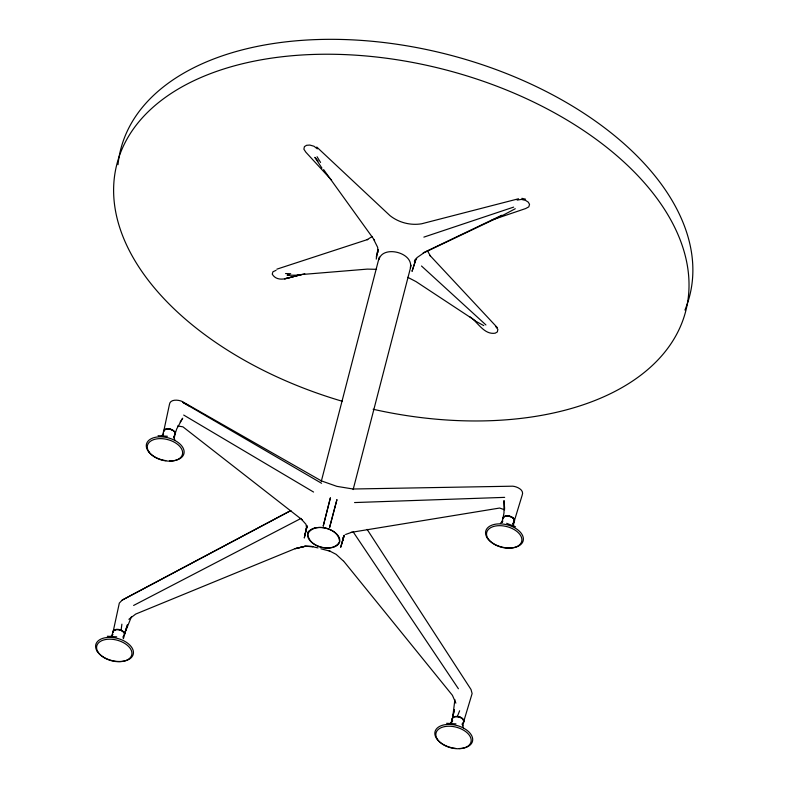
<?xml version="1.0" encoding="UTF-8"?>
<svg xmlns="http://www.w3.org/2000/svg" width="788" height="788" viewBox="0 0 788 788"><rect width="100%" height="100%" fill="white"/><g stroke="black" fill="none" stroke-linecap="round" stroke-linejoin="round"><path stroke-width="1.18" d="M376.24 259.144L377.974 249.53L376.29 257.144M454.883 699.616L452.676 717.74A5.999 3.536 14.5 0 0 452.233 719.513L454.272 709.909M307.842 533.683C308.069 547.365 332.881 553.668 339.549 541.819C339.332 528.137 314.51 521.823 307.842 533.683L308.384 531.26M378.969 259.656C382.613 244.694 413.946 252.623 410.331 267.634M127.045 625.997L124.179 635.394A5.999 3.536 14.5 0 0 124.622 633.621L123.509 631.69L121.125 630.134L121.884 624.165M306.995 525.665L304.296 538.007L307.034 526.177M454.38 709.604L452.676 717.74L454.568 716.578L457.395 716.361A5.999 3.536 14.5 0 1 463.452 722.389L472.12 693.558L471.007 689.48L367.1 529.369M305.764 531.132L306.887 526.354M304.926 534.885L306.877 526.561M133.615 605.45L301.055 518.396M514.456 521.075L513.402 525.153L512.899 523.242L513.825 526.305M463.768 721.631L462.704 725.709L462.211 723.788L463.442 727.885M124.504 634.586L123.45 638.664L122.948 636.743M321.277 481.409L379.294 257.075M353.142 489.575L411.159 265.241M452.135 719.03L451.081 723.108L452.145 721.542L449.712 723.857M343.834 535.761L342.494 540.479L343.834 535.919M343.676 536.795L340.672 547.305L343.657 537.189M341.657 544.242L344.317 535.17M127.449 624.549L124.622 633.621L131.458 616.679M415.591 260.257L412.045 271.338L416.251 258.297M415.148 259.498L414.399 261.774L417.226 257.469L424.082 252.702L503.906 214.76L515.273 208.731M183.693 415.059L313.565 492.047M457.395 716.361L459.631 710.766M180.166 422.033L182.688 418.201L176.719 428.928L174.788 434.818A5.999 3.536 14.5 0 0 170.267 429.056A5.999 3.536 14.5 0 0 163.569 431.942L169.381 404.727C169.863 398.945 178.186 399.683 181.989 401.387L321.425 480.897L336.89 486.363L353.044 489.003L512.702 486.186C516.869 486.531 524.493 489.87 522.178 495.189L514.062 521.814A5.999 3.536 14.5 0 0 509.54 516.051A5.999 3.536 14.5 0 0 502.842 518.937L503.995 512.85L504.015 500.597L504.625 508.585M161.146 436.256L163.569 433.942L162.515 435.508L163.569 431.43A5.959 3.526 14.5 0 1 169.942 429.243A5.959 3.526 14.5 0 1 175.192 434.03L174.138 438.108L173.646 436.188L174.877 440.285M110.448 636.812L112.881 634.488L111.817 636.064L112.881 631.986A5.959 3.526 14.5 0 1 120.731 630.252A5.959 3.526 14.5 0 1 123.44 636.152M500.4 523.301L502.833 520.986L501.779 522.552L502.833 518.474A5.959 3.526 14.5 0 1 510.693 516.741A5.959 3.526 14.5 0 1 513.402 522.641M122.258 600.052L290.772 510.604L122.258 600.052L119.323 603.086L112.96 632.518A5.999 3.536 14.5 0 1 121.125 630.134M128.868 619.299L135.684 614.079L295.037 548.684L305.153 546.261L312.895 546.577L305.153 546.261L295.677 548.625M372.3 236.439L367.129 239.7L367.819 239.453L276.844 269.171M423.215 252.83L501.739 215.262M276.056 270.333L272.953 271.761L272.234 274.165C278.469 284.419 292.584 275.682 301.183 274.707L284.547 278.794L304.808 273.791M345.587 534.481L351.783 532.274M492.057 219.96L525.626 208.564L528.797 206.86L529.546 204.368L528.265 202.142L525.527 200.379L521.321 199.403L517.135 200.103M423.875 237.119L513.648 207.116M518.504 198.773L421.639 223.782C410.528 225.634 398.866 222.63 390.021 215.666L316.776 147.051M295.037 548.684L304.907 546.33L311.802 546.537L317.997 547.896M289.541 274.677L287.157 275.179L296.367 275.219M350.916 532.402L499.651 508.043L504.655 509.826M297.027 274.904L367.336 269.112L376.546 269.319M354.561 502.557L504.665 497.366M285.532 273.564L290.683 273.722M158.053 435.695L167.401 436.266M107.355 636.241L116.703 636.822M446.619 723.295L455.966 723.867M177.645 425.973L182.924 426.83L302.287 519.932M320.903 548.793L330.024 551.176L329.049 550.684L336.112 554.338L343.135 560.79M521.863 198.33L525.557 199.177M506.654 523.311L515.529 526.817M407.751 277.317L415.966 281.572L475.164 320.578M475.607 321.179L483.753 325.592M190.174 406.559L182.767 402.333L321.583 483.29M317.328 148.873L313.988 146.243L309.832 145.061L306.591 145.297L304.414 146.637L303.882 149.188L305.862 152.212L331.61 180.196M421.501 266.009L485.94 324.951M469.855 316.766C477.922 322.075 483.95 334.979 495.199 333.186L497.366 331.896L497.868 329.433L495.819 326.695M301.587 519.41L306.01 524.335L306.65 528.443M318.096 161.057L314.855 157.344L321.937 168.1M343.657 561.145L452.401 695.292L455.878 703.152M323.602 169.587L374.596 240.36M497.317 327.621L429.864 255.371L430.346 255.913L427.342 250.554M353.063 531.723L458.409 688.742M317.052 156.704L320.568 162.456M373.896 239.838L377.649 247.324L378.023 252.475M503.207 518.287A5.644 3.329 14.5 0 1 504.212 516.81M506.418 516.051A5.644 3.329 14.5 0 1 514.209 520.75M165.825 460.635A19.336 11.426 14.5 0 1 147.947 441.241A19.336 11.426 14.5 0 1 179.822 443.871A19.336 11.426 14.5 0 1 169.578 460.95M164.948 429.765A5.644 3.329 14.5 0 1 172.661 430.238M174.473 431.893A5.644 3.329 14.5 0 1 174.946 433.705M113.255 631.799A5.644 3.329 14.5 0 1 117.845 629.523A5.644 3.329 14.5 0 1 123.785 632.449M452.637 720.941A5.959 3.526 14.5 0 1 458.508 716.844A5.959 3.526 14.5 0 1 462.704 723.197M455.72 716.607A5.644 3.329 14.5 0 1 461.226 717.838M463.039 719.493A5.644 3.329 14.5 0 1 463.511 721.306M455.641 748.393A19.336 11.426 14.5 0 1 436.03 729.471A19.336 11.426 14.5 0 1 467.56 730.752A19.336 11.426 14.5 0 1 459.355 748.541M118.003 164.672A293.757 173.498 14.5 0 1 447.623 54.47A293.757 173.498 14.5 0 1 684.939 310.048M342.376 401.299A293.757 173.498 14.5 0 1 180.137 87.911A293.757 173.498 14.5 0 1 667.485 214.149A293.757 173.498 14.5 0 1 373.128 409.258M330.349 497.967L323.238 526.039L330.349 497.967M334.91 507.216L329.561 527.596L336.949 499.602L334.91 507.216M314.855 527.98L313.417 528.393A16.45 9.712 14.5 0 0 310.245 540.952L311.309 542.016A16.45 9.712 14.5 0 0 332.556 547.463L333.994 547.039A16.45 9.712 14.5 0 0 337.166 534.491L336.092 533.427A16.45 9.712 14.5 0 0 314.855 527.98M487.23 537.928A19.336 11.426 14.5 0 0 519.883 545.237A19.336 11.426 14.5 0 0 506.28 524.621A19.336 11.426 14.5 0 0 487.23 537.928M148.863 451.751A18.055 10.658 14.5 0 0 179.339 458.577A18.055 10.658 14.5 0 0 166.642 439.33A18.055 10.658 14.5 0 0 148.863 451.751M97.279 651.43A19.336 11.426 14.5 0 0 129.931 658.748A19.336 11.426 14.5 0 0 116.328 638.122A19.336 11.426 14.5 0 0 97.279 651.43M98.165 652.306A18.055 10.658 14.5 0 0 128.641 659.132A18.055 10.658 14.5 0 0 115.944 639.886A18.055 10.658 14.5 0 0 98.165 652.306M437.429 739.351A18.055 10.658 14.5 0 0 467.905 746.177A18.055 10.658 14.5 0 0 455.208 726.93A18.055 10.658 14.5 0 0 437.429 739.351M488.117 538.805A18.055 10.658 14.5 0 0 518.602 545.621A18.055 10.658 14.5 0 0 505.906 526.374A18.055 10.658 14.5 0 0 488.117 538.805"/></g></svg>
